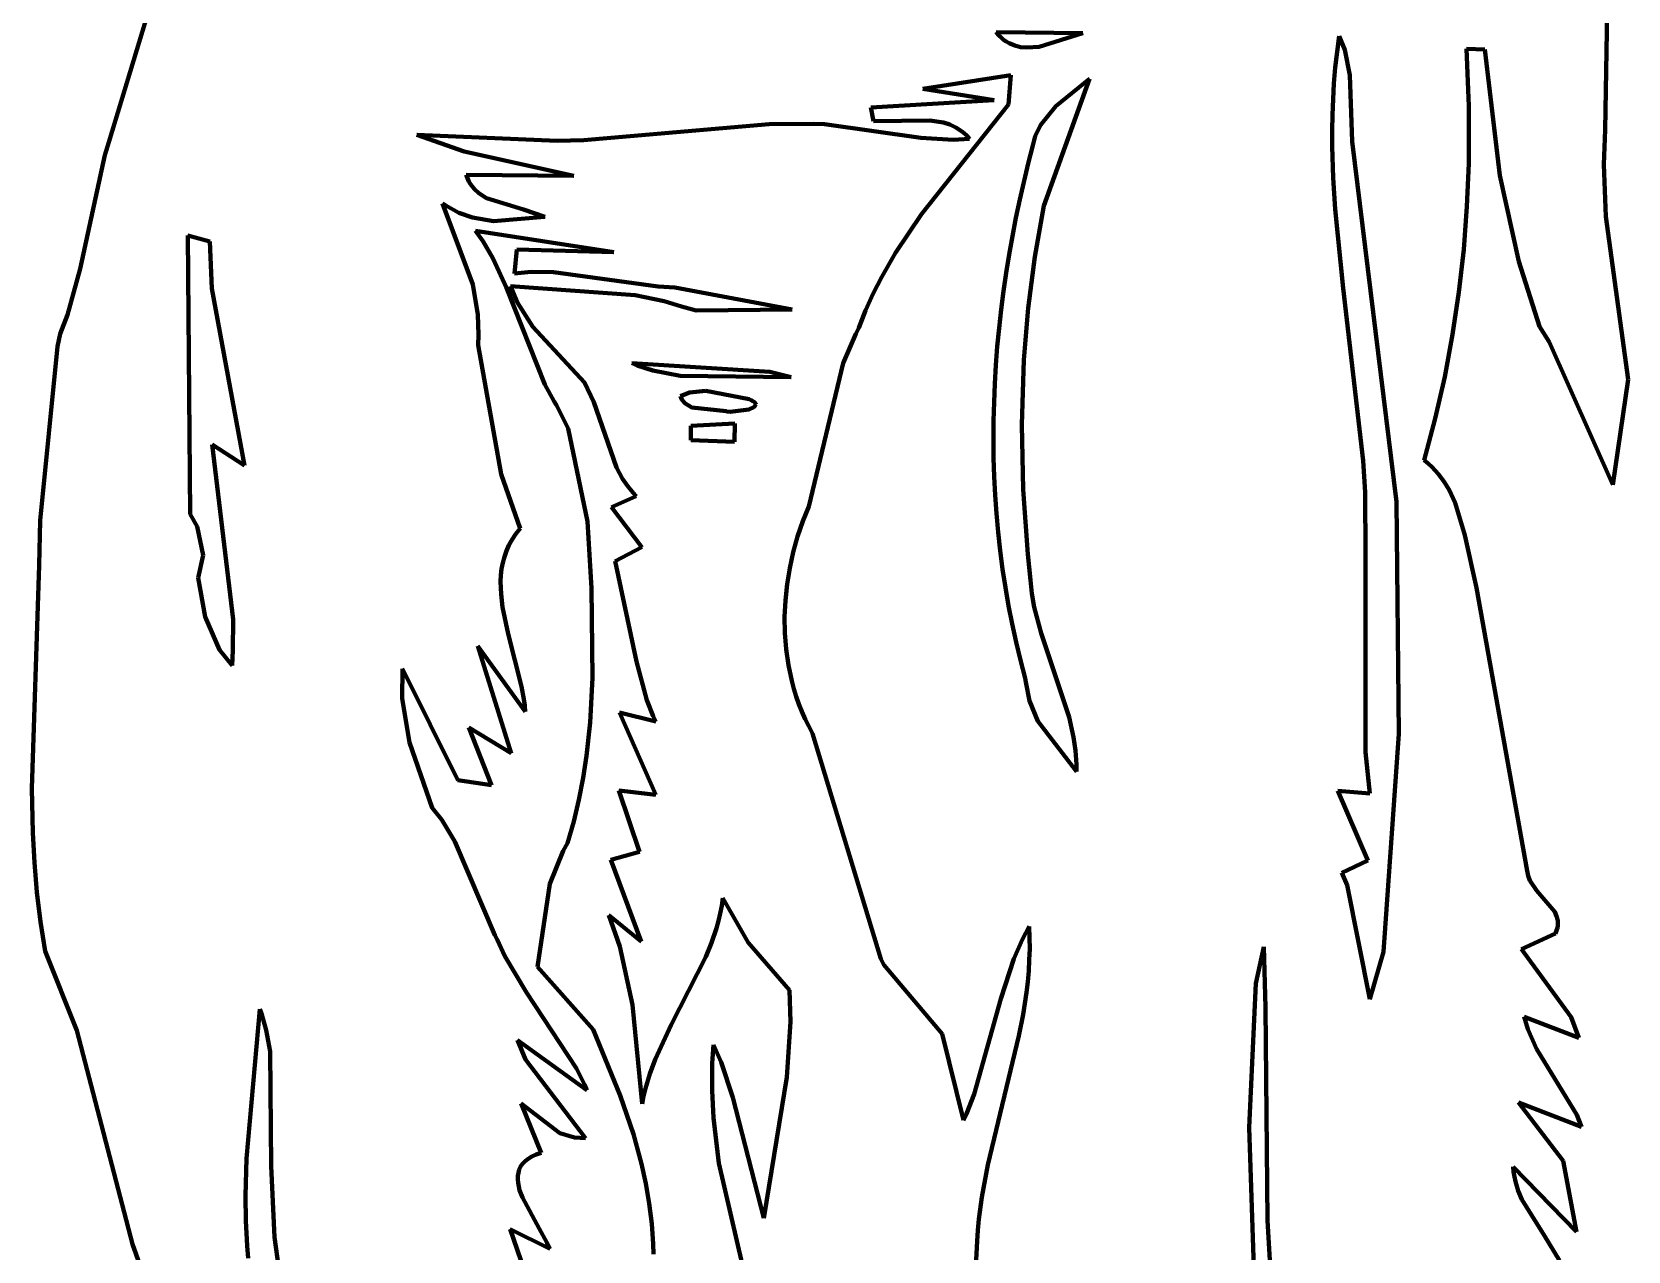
# Model space of a CAD drawing. Header units: millimetres. Extents: x 0 to 7.9, y 0 to 11.
# Drawn here: x 3.224 to 4.979, y 4.614 to 5.955 of the extents above; entities that cross this region are included whole.
import ezdxf

# ---------------------------------------------------------------- set-up
doc = ezdxf.new("R2010")
doc.units = ezdxf.units.MM
doc.layers.add('color#020202ff', color=7, linetype='CONTINUOUS', lineweight=100)
doc.layers.add('color#fefefeff', color=7, linetype='CONTINUOUS', lineweight=100)

msp = doc.modelspace()

# ---------------------------------------------------------------- linework, layer by layer
at = {"layer": 'color#020202ff'}
for p, q in [((4.9542, 5.8468), (4.9567, 6.0037)), ((3.3496, 5.9677), (3.3089, 5.8333)), ((4.2845, 5.9542), (4.3796, 5.9534)), ((4.2871, 5.9511), (4.2845, 5.9542)), ((4.2899, 5.9484), (4.2871, 5.9511)), ((4.3796, 5.9534), (4.3319, 5.9383)), ((4.6593, 5.9326), (4.6616, 5.9499)), ((4.6616, 5.9499), (4.6678, 5.9348)), ((4.2927, 5.946), (4.2899, 5.9484)), ((4.2956, 5.9439), (4.2927, 5.946)), ((4.2986, 5.9422), (4.2956, 5.9439)), ((4.3048, 5.9395), (4.2986, 5.9422)), ((4.3113, 5.9379), (4.3048, 5.9395)), ((4.318, 5.9373), (4.3113, 5.9379)), ((4.3319, 5.9383), (4.318, 5.9373)), ((4.6573, 5.9153), (4.6593, 5.9326)), ((4.6678, 5.9348), (4.6732, 5.9072)), ((4.8042, 5.8728), (4.8016, 5.9359)), ((4.8016, 5.9359), (4.8218, 5.9351)), ((4.8218, 5.9351), (4.8383, 5.7966)), ((4.6559, 5.898), (4.6573, 5.9153)), ((4.2037, 5.8921), (4.3006, 5.907)), ((4.3006, 5.907), (4.2981, 5.8747)), ((4.387, 5.903), (4.3367, 5.7634)), ((4.3502, 5.8728), (4.387, 5.903)), ((4.6549, 5.8807), (4.6559, 5.898)), ((4.6732, 5.9072), (4.676, 5.8341)), ((4.1468, 5.8715), (4.2824, 5.8797)), ((4.2824, 5.8797), (4.2037, 5.8921)), ((4.6542, 5.8634), (4.6549, 5.8807)), ((4.1496, 5.8564), (4.1468, 5.8715)), ((4.2981, 5.8747), (4.2025, 5.7542)), ((4.3332, 5.8521), (4.3502, 5.8728)), ((4.654, 5.8461), (4.6542, 5.8634)), ((4.804, 5.8098), (4.8042, 5.8728)), ((3.8311, 5.8355), (4.0349, 5.8531)), ((4.0349, 5.8531), (4.0837, 5.8534)), ((4.0837, 5.8534), (4.0956, 5.8532)), ((4.0956, 5.8532), (4.2016, 5.838)), ((4.2116, 5.8572), (4.1496, 5.8564)), ((4.2265, 5.855), (4.2116, 5.8572)), ((4.2335, 5.8528), (4.2265, 5.855)), ((4.2402, 5.8497), (4.2335, 5.8528)), ((4.2465, 5.8455), (4.2402, 5.8497)), ((4.2495, 5.843), (4.2465, 5.8455)), ((4.3275, 5.8399), (4.3332, 5.8521)), ((4.654, 5.8288), (4.654, 5.8461)), ((4.9526, 5.8087), (4.9542, 5.8468)), ((3.3089, 5.8333), (3.3043, 5.819)), ((3.6996, 5.8232), (3.6473, 5.8414)), ((3.6473, 5.8414), (3.8019, 5.8349)), ((3.8019, 5.8349), (3.8311, 5.8355)), ((4.2016, 5.838), (4.2371, 5.8358)), ((4.2371, 5.8358), (4.2551, 5.837)), ((4.2524, 5.8402), (4.2495, 5.843)), ((4.2551, 5.837), (4.2524, 5.8402)), ((4.3197, 5.8101), (4.3248, 5.8298)), ((4.3248, 5.8298), (4.3275, 5.8399)), ((4.6551, 5.7942), (4.654, 5.8288)), ((4.676, 5.8341), (4.7247, 5.4381)), ((3.3043, 5.819), (3.2772, 5.6943)), ((3.8202, 5.7963), (3.6996, 5.8232)), ((4.3104, 5.7703), (4.3197, 5.8101)), ((4.8021, 5.7626), (4.804, 5.8098)), ((3.7031, 5.7937), (3.7017, 5.7974)), ((3.7017, 5.7974), (3.8202, 5.7963)), ((3.7048, 5.7903), (3.7031, 5.7937)), ((4.6573, 5.7596), (4.6551, 5.7942)), ((4.8383, 5.7966), (4.8592, 5.7023)), ((4.9547, 5.7516), (4.9526, 5.8087)), ((3.7066, 5.7872), (3.7048, 5.7903)), ((3.7108, 5.7818), (3.7066, 5.7872)), ((3.7157, 5.7772), (3.7108, 5.7818)), ((3.7242, 5.7718), (3.7157, 5.7772)), ((3.7091, 5.6769), (3.6757, 5.7661)), ((3.6757, 5.7661), (3.6792, 5.7637)), ((3.6792, 5.7637), (3.6936, 5.7558)), ((3.7649, 5.7592), (3.7242, 5.7718)), ((3.7882, 5.7512), (3.7649, 5.7592)), ((4.3062, 5.7503), (4.3104, 5.7703)), ((4.3367, 5.7634), (4.3268, 5.7073)), ((4.666, 5.673), (4.6573, 5.7596)), ((4.7985, 5.7155), (4.8021, 5.7626)), ((3.6936, 5.7558), (3.7086, 5.7504)), ((3.7086, 5.7504), (3.7319, 5.7465)), ((3.7319, 5.7465), (3.7882, 5.7512)), ((4.2025, 5.7542), (4.1739, 5.7118)), ((4.3023, 5.7302), (4.3062, 5.7503)), ((4.9793, 5.5723), (4.9547, 5.7516)), ((3.3955, 5.7307), (3.42, 5.7241)), ((3.3982, 5.4244), (3.3955, 5.7307)), ((3.42, 5.7241), (3.4222, 5.6724)), ((3.7121, 5.736), (3.7203, 5.7242)), ((3.864, 5.7126), (3.7121, 5.736)), ((3.7203, 5.7242), (3.7312, 5.7057)), ((4.2987, 5.71), (4.3023, 5.7302)), ((3.7312, 5.7057), (3.7462, 5.6734)), ((3.7548, 5.6889), (3.7576, 5.7154)), ((3.7576, 5.7154), (3.864, 5.7126)), ((4.1739, 5.7118), (4.1586, 5.6853)), ((4.2954, 5.6898), (4.2987, 5.71)), ((4.3268, 5.7073), (4.3195, 5.6508)), ((4.7933, 5.6686), (4.7985, 5.7155)), ((3.2772, 5.6943), (3.2633, 5.6437)), ((3.7733, 5.6908), (3.7548, 5.6889)), ((3.7977, 5.6906), (3.7733, 5.6908)), ((3.9129, 5.6746), (3.7977, 5.6906)), ((4.2925, 5.6696), (4.2954, 5.6898)), ((4.8592, 5.7023), (4.8817, 5.6307)), ((3.4222, 5.6724), (3.4581, 5.4778)), ((3.7146, 5.6439), (3.7091, 5.6769)), ((3.7462, 5.6734), (3.7882, 5.567)), ((3.7578, 5.6576), (3.7504, 5.6751)), ((3.7504, 5.6751), (3.8875, 5.6651)), ((3.9313, 5.6736), (3.9129, 5.6746)), ((4.0601, 5.6494), (3.9313, 5.6736)), ((4.1586, 5.6853), (4.1493, 5.6671)), ((4.2899, 5.6493), (4.2925, 5.6696)), ((4.6878, 5.483), (4.666, 5.673)), ((3.7751, 5.6302), (3.7578, 5.6576)), ((3.8875, 5.6651), (3.9195, 5.6585)), ((3.9195, 5.6585), (3.9384, 5.6526)), ((3.9384, 5.6526), (3.9547, 5.6482)), ((4.1493, 5.6671), (4.1409, 5.6484)), ((4.7863, 5.6219), (4.7933, 5.6686)), ((3.2633, 5.6437), (3.2552, 5.6227)), ((3.7154, 5.6215), (3.7146, 5.6439)), ((3.9547, 5.6482), (4.0601, 5.6494)), ((4.1409, 5.6484), (4.1333, 5.6291)), ((4.2876, 5.629), (4.2899, 5.6493)), ((4.3195, 5.6508), (4.3149, 5.594)), ((3.2552, 5.6227), (3.2522, 5.6087)), ((3.7148, 5.6103), (3.7154, 5.6215)), ((3.832, 5.569), (3.7751, 5.6302)), ((4.1301, 5.6228), (4.1163, 5.5903)), ((4.1333, 5.6291), (4.1301, 5.6228)), ((4.2857, 5.6086), (4.2876, 5.629)), ((4.7777, 5.5755), (4.7863, 5.6219)), ((4.8817, 5.6307), (4.8925, 5.6139)), ((3.2522, 5.6087), (3.2332, 5.4173)), ((3.7402, 5.4682), (3.7148, 5.6103)), ((4.2841, 5.5882), (4.2857, 5.6086)), ((4.8925, 5.6139), (4.9626, 5.4567)), ((3.8839, 5.5903), (3.8897, 5.588)), ((4.0355, 5.5808), (3.8839, 5.5903)), ((3.8897, 5.588), (3.9071, 5.5825)), ((3.9071, 5.5825), (3.9369, 5.5765)), ((4.1163, 5.5903), (4.0784, 5.4329)), ((4.2829, 5.5678), (4.2841, 5.5882)), ((4.3149, 5.594), (4.3125, 5.5227)), ((3.7882, 5.567), (3.7984, 5.5481)), ((3.8421, 5.5475), (3.832, 5.569)), ((3.9369, 5.5765), (4.0592, 5.5752)), ((4.0592, 5.5752), (4.0355, 5.5808)), ((4.2821, 5.5474), (4.2829, 5.5678)), ((4.7672, 5.5294), (4.7777, 5.5755)), ((4.9626, 5.4567), (4.9793, 5.5723)), ((3.7984, 5.5481), (3.801, 5.5441)), ((3.8669, 5.4757), (3.8421, 5.5475)), ((3.9472, 5.5582), (3.9375, 5.554)), ((3.9375, 5.554), (3.9388, 5.5505)), ((3.9388, 5.5505), (3.942, 5.5463)), ((3.942, 5.5463), (3.9498, 5.5418)), ((3.9653, 5.5601), (3.9472, 5.5582)), ((4.0129, 5.5508), (3.9653, 5.5601)), ((4.0152, 5.5497), (4.0129, 5.5508)), ((4.0169, 5.5487), (4.0152, 5.5497)), ((4.0183, 5.5478), (4.0169, 5.5487)), ((4.0193, 5.5468), (4.0183, 5.5478)), ((4.0198, 5.5459), (4.0193, 5.5468)), ((4.0201, 5.545), (4.0198, 5.5459)), ((4.2816, 5.527), (4.2821, 5.5474)), ((3.801, 5.5441), (3.8138, 5.5186)), ((3.9498, 5.5418), (3.9875, 5.5375)), ((3.9875, 5.5375), (3.9883, 5.5372)), ((3.9883, 5.5372), (3.9921, 5.5368)), ((3.9921, 5.5368), (4.0126, 5.5395)), ((4.0126, 5.5395), (4.0181, 5.5419)), ((4.0181, 5.5419), (4.0196, 5.5434)), ((4.0196, 5.5434), (4.0201, 5.545)), ((4.755, 5.4837), (4.7672, 5.5294)), ((3.8138, 5.5186), (3.8352, 5.4165)), ((3.9973, 5.5241), (3.9487, 5.5217)), ((3.9487, 5.5217), (3.9487, 5.5056)), ((3.9968, 5.504), (3.9973, 5.5241)), ((4.2814, 5.5065), (4.2816, 5.527)), ((4.3125, 5.5227), (4.314, 5.4515)), ((3.4581, 5.4778), (3.4226, 5.5011)), ((3.4226, 5.5011), (3.4454, 5.3087)), ((3.9487, 5.5056), (3.9968, 5.504)), ((4.2817, 5.4861), (4.2814, 5.5065)), ((3.8736, 5.4633), (3.8669, 5.4757)), ((4.2823, 5.4657), (4.2817, 5.4861)), ((4.6901, 5.4485), (4.6878, 5.483)), ((4.7594, 5.4801), (4.755, 5.4837)), ((4.7634, 5.4764), (4.7594, 5.4801)), ((4.7708, 5.4685), (4.7634, 5.4764)), ((3.761, 5.4087), (3.7402, 5.4682)), ((3.879, 5.4554), (3.8736, 5.4633)), ((4.2834, 5.4453), (4.2823, 5.4657)), ((4.7771, 5.46), (4.7708, 5.4685)), ((4.7825, 5.4511), (4.7771, 5.46)), ((3.8614, 5.4322), (3.8887, 5.4442)), ((3.8852, 5.4478), (3.879, 5.4554)), ((3.8887, 5.4442), (3.8852, 5.4478)), ((4.2848, 5.425), (4.2834, 5.4453)), ((4.314, 5.4515), (4.3191, 5.3804)), ((4.6904, 5.38), (4.6901, 5.4485)), ((4.7892, 5.4369), (4.7825, 5.4511)), ((3.4059, 5.4108), (3.3982, 5.4244)), ((3.8947, 5.3881), (3.8614, 5.4322)), ((4.0784, 5.4329), (4.0719, 5.4166)), ((4.2866, 5.4047), (4.2848, 5.425)), ((4.7247, 5.4381), (4.7271, 5.1828)), ((4.7999, 5.4012), (4.7892, 5.4369)), ((3.2332, 5.4173), (3.2323, 5.3683)), ((3.4125, 5.3795), (3.4059, 5.4108)), ((3.7563, 5.4028), (3.761, 5.4087)), ((3.8352, 5.4165), (3.8396, 5.3429)), ((4.0719, 5.4166), (4.0662, 5.3998)), ((3.7459, 5.3841), (3.7488, 5.3904)), ((3.7488, 5.3904), (3.7522, 5.3967)), ((3.7522, 5.3967), (3.7563, 5.4028)), ((3.8656, 5.3726), (3.8947, 5.3881)), ((4.0662, 5.3998), (4.0614, 5.3826)), ((4.2889, 5.3844), (4.2866, 5.4047)), ((4.8125, 5.3435), (4.7999, 5.4012)), ((3.4071, 5.3545), (3.4125, 5.3795)), ((3.7407, 5.3642), (3.742, 5.371)), ((3.742, 5.371), (3.7437, 5.3776)), ((3.7437, 5.3776), (3.7459, 5.3841)), ((3.8889, 5.2623), (3.8656, 5.3726)), ((4.0614, 5.3826), (4.0575, 5.3651)), ((4.2915, 5.3641), (4.2889, 5.3844)), ((4.3191, 5.3804), (4.3222, 5.352)), ((4.6907, 5.1628), (4.6904, 5.38)), ((3.2323, 5.3683), (3.2243, 5.1229)), ((3.4148, 5.3116), (3.4071, 5.3545)), ((3.7396, 5.3505), (3.74, 5.3574)), ((3.74, 5.3574), (3.7407, 5.3642)), ((4.0575, 5.3651), (4.0546, 5.3474)), ((4.2946, 5.3439), (4.2915, 5.3641)), ((3.7397, 5.3435), (3.7396, 5.3505)), ((3.7401, 5.3364), (3.7397, 5.3435)), ((3.7418, 5.3221), (3.7401, 5.3364)), ((3.8396, 5.3429), (3.8408, 5.2444)), ((4.0546, 5.3474), (4.0528, 5.3296)), ((4.2981, 5.3238), (4.2946, 5.3439)), ((4.3222, 5.352), (4.3238, 5.337)), ((4.3238, 5.337), (4.3264, 5.3223)), ((4.8684, 5.0321), (4.8125, 5.3435)), ((3.748, 5.293), (3.7418, 5.3221)), ((4.0528, 5.3296), (4.0519, 5.3117)), ((4.302, 5.3037), (4.2981, 5.3238)), ((4.3264, 5.3223), (4.3339, 5.2934)), ((3.4305, 5.2753), (3.4148, 5.3116)), ((3.4454, 5.3087), (3.4453, 5.275)), ((4.0519, 5.3117), (4.0522, 5.2938)), ((4.3064, 5.2837), (4.302, 5.3037)), ((3.7627, 5.235), (3.748, 5.293)), ((4.0522, 5.2938), (4.0535, 5.276)), ((4.3112, 5.2638), (4.3064, 5.2837)), ((4.3339, 5.2934), (4.3647, 5.2011)), ((3.4443, 5.2581), (3.4305, 5.2753)), ((3.4453, 5.275), (3.4443, 5.2581)), ((3.7513, 5.1616), (3.7146, 5.2793)), ((3.7146, 5.2793), (3.7667, 5.2073)), ((4.0535, 5.276), (4.0561, 5.2584)), ((3.6315, 5.2216), (3.6317, 5.2544)), ((3.6317, 5.2544), (3.6924, 5.1319)), ((3.9004, 5.22), (3.8889, 5.2623)), ((4.0561, 5.2584), (4.0598, 5.241)), ((4.3165, 5.244), (4.3112, 5.2638)), ((3.7653, 5.221), (3.7627, 5.235)), ((3.8408, 5.2444), (3.838, 5.1953)), ((4.0598, 5.241), (4.0621, 5.2324)), ((4.0621, 5.2324), (4.0647, 5.224)), ((4.3169, 5.2397), (4.3165, 5.244)), ((4.3211, 5.2193), (4.3169, 5.2397)), ((3.6393, 5.1734), (3.6315, 5.2216)), ((3.7662, 5.2141), (3.7653, 5.221)), ((3.7667, 5.2073), (3.7662, 5.2141)), ((3.9075, 5.2023), (3.9004, 5.22)), ((4.0647, 5.224), (4.0676, 5.2156)), ((4.0676, 5.2156), (4.0709, 5.2073)), ((4.3303, 5.1967), (4.3211, 5.2193)), ((3.838, 5.1953), (3.834, 5.1588)), ((3.9101, 5.1157), (3.8704, 5.2063)), ((3.8704, 5.2063), (3.9102, 5.1965)), ((3.9102, 5.1965), (3.9075, 5.2023)), ((4.0709, 5.2073), (4.0744, 5.1992)), ((4.0744, 5.1992), (4.0783, 5.1912)), ((4.3729, 5.1416), (4.3303, 5.1967)), ((4.3647, 5.2011), (4.3696, 5.1793)), ((3.7297, 5.1264), (3.7046, 5.19)), ((3.7046, 5.19), (3.7513, 5.1616)), ((4.0783, 5.1912), (4.0826, 5.1834)), ((4.0826, 5.1834), (4.1576, 4.9355)), ((4.3696, 5.1793), (4.3718, 5.1644)), ((4.7271, 5.1828), (4.7105, 4.9432)), ((3.6644, 5.1015), (3.6393, 5.1734)), ((4.3718, 5.1644), (4.3729, 5.1493)), ((4.6952, 5.1174), (4.6907, 5.1628)), ((3.834, 5.1588), (3.8303, 5.1345)), ((4.3729, 5.1493), (4.3729, 5.1416)), ((3.6924, 5.1319), (3.7297, 5.1264)), ((3.8303, 5.1345), (3.8257, 5.1104)), ((3.2243, 5.1229), (3.2253, 5.0739)), ((3.8257, 5.1104), (3.82, 5.0864)), ((3.8923, 5.0531), (3.8695, 5.1206)), ((3.8695, 5.1206), (3.9101, 5.1157)), ((4.6932, 5.0437), (4.6601, 5.1204)), ((4.6601, 5.1204), (4.6952, 5.1174)), ((3.6748, 5.0884), (3.6644, 5.1015)), ((3.2253, 5.0739), (3.227, 5.0413)), ((3.6891, 5.0647), (3.6748, 5.0884)), ((3.82, 5.0864), (3.8133, 5.0627)), ((3.7333, 4.9617), (3.6891, 5.0647)), ((3.8133, 5.0627), (3.8085, 5.0541)), ((3.227, 5.0413), (3.2298, 5.0087)), ((3.8085, 5.0541), (3.7937, 5.0181)), ((3.8608, 5.0443), (3.8923, 5.0531)), ((3.8943, 4.9544), (3.8608, 5.0443)), ((4.6644, 5.0302), (4.6932, 5.0437)), ((4.6704, 5.0165), (4.6644, 5.0302)), ((4.8693, 5.0267), (4.8684, 5.0321)), ((4.8711, 5.0217), (4.8693, 5.0267)), ((4.8789, 5.0104), (4.8711, 5.0217)), ((3.2298, 5.0087), (3.2337, 4.9762)), ((3.7937, 5.0181), (3.7803, 4.9268)), ((3.984, 5.0024), (3.9827, 4.9939)), ((4.0117, 4.9535), (3.984, 5.0024)), ((4.6954, 4.891), (4.6704, 5.0165)), ((4.8986, 4.9872), (4.8789, 5.0104)), ((3.981, 4.9855), (3.979, 4.9773)), ((3.9827, 4.9939), (3.981, 4.9855)), ((4.9007, 4.9826), (4.8986, 4.9872)), ((3.2337, 4.9762), (3.2362, 4.96)), ((3.8706, 4.9489), (3.8587, 4.9836)), ((3.8587, 4.9836), (3.8943, 4.9544)), ((3.9768, 4.9691), (3.9714, 4.9532)), ((3.979, 4.9773), (3.9768, 4.9691)), ((4.3134, 4.9571), (4.3207, 4.971)), ((4.3207, 4.971), (4.3212, 4.9587)), ((4.9019, 4.9776), (4.9007, 4.9826)), ((4.9007, 4.9666), (4.9015, 4.9695)), ((4.9015, 4.9695), (4.9019, 4.9723)), ((4.9021, 4.975), (4.9019, 4.9776)), ((4.9019, 4.9723), (4.9021, 4.975)), ((3.2362, 4.96), (3.2389, 4.9438)), ((3.7359, 4.9568), (3.7333, 4.9617)), ((3.7441, 4.9385), (3.7359, 4.9568)), ((3.9714, 4.9532), (3.9651, 4.9377)), ((4.0571, 4.9009), (4.0117, 4.9535)), ((4.304, 4.9357), (4.3134, 4.9571)), ((4.3212, 4.9587), (4.3213, 4.9466)), ((4.8622, 4.9461), (4.8996, 4.9635)), ((4.8996, 4.9635), (4.9007, 4.9666)), ((3.2389, 4.9438), (3.2737, 4.8568)), ((3.7679, 4.8984), (3.7441, 4.9385)), ((3.8845, 4.885), (3.8706, 4.9489)), ((3.9651, 4.9377), (3.9272, 4.8629)), ((4.1576, 4.9355), (4.1609, 4.9289)), ((4.2895, 4.8915), (4.304, 4.9357)), ((4.3209, 4.9344), (4.3202, 4.9224)), ((4.3213, 4.9466), (4.3209, 4.9344)), ((4.5701, 4.9083), (4.5786, 4.9488)), ((4.5786, 4.9488), (4.5807, 4.8821)), ((4.7105, 4.9432), (4.6954, 4.891)), ((4.9165, 4.8715), (4.8622, 4.9461)), ((3.7803, 4.9268), (3.8413, 4.8577)), ((4.1609, 4.9289), (4.2251, 4.8532)), ((4.3202, 4.9224), (4.3191, 4.9104)), ((3.8229, 4.8151), (3.7679, 4.8984)), ((4.0582, 4.8663), (4.0571, 4.9009)), ((4.3177, 4.8984), (4.3141, 4.8745)), ((4.3191, 4.9104), (4.3177, 4.8984)), ((4.5627, 4.75), (4.5701, 4.9083)), ((3.4602, 4.7161), (3.4749, 4.8803)), ((3.4749, 4.8803), (3.4769, 4.8745)), ((3.8951, 4.776), (3.8845, 4.885)), ((4.2604, 4.7868), (4.2895, 4.8915)), ((4.5807, 4.8821), (4.5829, 4.6479)), ((3.4769, 4.8745), (3.4818, 4.8571)), ((3.9272, 4.8629), (3.9095, 4.8248)), ((4.0544, 4.8056), (4.0582, 4.8663)), ((4.3141, 4.8745), (4.3095, 4.8508)), ((4.8689, 4.8581), (4.865, 4.8718)), ((4.865, 4.8718), (4.9251, 4.8486)), ((4.9251, 4.8486), (4.9165, 4.8715)), ((3.2737, 4.8568), (3.3347, 4.6217)), ((3.4818, 4.8571), (3.4861, 4.8336)), ((3.767, 4.825), (3.7581, 4.8461)), ((3.7581, 4.8461), (3.8343, 4.791)), ((3.8413, 4.8577), (3.8712, 4.7854)), ((4.2251, 4.8532), (4.2485, 4.7581)), ((4.3095, 4.8508), (4.2753, 4.7091)), ((4.8786, 4.8367), (4.8689, 4.8581)), ((3.4861, 4.8336), (3.4872, 4.7076)), ((3.9723, 4.8208), (3.9735, 4.8409)), ((3.9735, 4.8409), (3.982, 4.822)), ((4.9229, 4.7641), (4.8786, 4.8367)), ((3.8331, 4.7385), (3.767, 4.825)), ((3.8317, 4.7972), (3.8229, 4.8151)), ((3.9036, 4.809), (3.8988, 4.7928)), ((3.9095, 4.8248), (3.9036, 4.809)), ((3.9721, 4.7907), (3.9723, 4.8208)), ((3.982, 4.822), (3.995, 4.7832)), ((3.8343, 4.791), (3.8317, 4.7972)), ((3.8988, 4.7928), (3.8968, 4.7844)), ((4.0289, 4.6504), (4.0544, 4.8056)), ((3.7842, 4.7223), (3.7622, 4.7763)), ((3.7622, 4.7763), (3.8048, 4.7437)), ((3.8712, 4.7854), (3.8856, 4.7428)), ((3.8968, 4.7844), (3.8951, 4.776)), ((3.9736, 4.7608), (3.9721, 4.7907)), ((3.995, 4.7832), (4.0289, 4.6504)), ((4.2518, 4.7651), (4.2604, 4.7868)), ((4.908, 4.7135), (4.8588, 4.7774)), ((4.8588, 4.7774), (4.9282, 4.7508)), ((3.9795, 4.711), (3.9736, 4.7608)), ((4.2485, 4.7581), (4.2518, 4.7651)), ((4.9282, 4.7508), (4.9229, 4.7641)), ((3.8048, 4.7437), (3.821, 4.739)), ((3.821, 4.739), (3.8331, 4.7385)), ((3.8856, 4.7428), (3.8944, 4.7103)), ((4.5684, 4.5739), (4.5627, 4.75)), ((3.7787, 4.7203), (3.7842, 4.7223)), ((3.4592, 4.6748), (3.4602, 4.7161)), ((3.4872, 4.7076), (3.4908, 4.6294)), ((3.7591, 4.7004), (3.7601, 4.7038)), ((3.7601, 4.7038), (3.7616, 4.7071)), ((3.7616, 4.7071), (3.7638, 4.7101)), ((3.7638, 4.7101), (3.7665, 4.713)), ((3.7665, 4.713), (3.7699, 4.7157)), ((3.7699, 4.7157), (3.7739, 4.7181)), ((3.7739, 4.7181), (3.7787, 4.7203)), ((3.8944, 4.7103), (3.8992, 4.6884)), ((4.0158, 4.5546), (3.9795, 4.711)), ((4.2753, 4.7091), (4.2686, 4.6734)), ((4.8534, 4.7013), (4.8529, 4.7068)), ((4.8529, 4.7068), (4.9227, 4.6352)), ((4.9227, 4.6352), (4.908, 4.7135)), ((3.7584, 4.6931), (3.7585, 4.6968)), ((3.7588, 4.6892), (3.7584, 4.6931)), ((3.7585, 4.6968), (3.7591, 4.7004)), ((3.7595, 4.6853), (3.7588, 4.6892)), ((3.8992, 4.6884), (3.903, 4.6664)), ((4.8542, 4.6959), (4.8534, 4.7013)), ((4.8553, 4.6907), (4.8542, 4.6959)), ((4.8584, 4.6806), (4.8553, 4.6907)), ((3.4596, 4.6474), (3.4592, 4.6748)), ((3.7605, 4.6813), (3.7595, 4.6853)), ((3.7635, 4.673), (3.7605, 4.6813)), ((3.7818, 4.6392), (3.7635, 4.673)), ((4.2686, 4.6734), (4.2653, 4.6494)), ((4.8624, 4.671), (4.8584, 4.6806)), ((4.8874, 4.6308), (4.8624, 4.671)), ((3.903, 4.6664), (3.9058, 4.6443)), ((3.4611, 4.62), (3.4596, 4.6474)), ((3.7876, 4.5292), (3.7501, 4.6384)), ((3.7501, 4.6384), (3.7937, 4.6166)), ((3.7905, 4.6236), (3.7818, 4.6392)), ((3.9058, 4.6443), (3.9073, 4.6221)), ((4.2642, 4.6373), (4.2634, 4.6252)), ((4.2653, 4.6494), (4.2642, 4.6373)), ((4.5829, 4.6479), (4.5859, 4.5979)), ((3.3347, 4.6217), (3.3673, 4.5314)), ((3.4622, 4.6064), (3.4611, 4.62)), ((3.4908, 4.6294), (3.4958, 4.595)), ((3.7937, 4.6166), (3.7905, 4.6236)), ((3.9073, 4.6221), (3.9076, 4.611)), ((4.2634, 4.6252), (4.2584, 4.5237)), ((4.9038, 4.6038), (4.8874, 4.6308))]:
    msp.add_line(p, q, dxfattribs=at)
at = {"layer": 'color#fefefeff'}
for p, q in [((4.9567, 6.0037), (4.9542, 5.8468)), ((3.3089, 5.8333), (3.3496, 5.9677)), ((4.2845, 5.9542), (4.2871, 5.9511)), ((4.3796, 5.9534), (4.2845, 5.9542)), ((4.2871, 5.9511), (4.2899, 5.9484)), ((4.3319, 5.9383), (4.3796, 5.9534)), ((4.6616, 5.9499), (4.6593, 5.9326)), ((4.6678, 5.9348), (4.6616, 5.9499)), ((4.2899, 5.9484), (4.2927, 5.946)), ((4.2927, 5.946), (4.2956, 5.9439)), ((4.2956, 5.9439), (4.2986, 5.9422)), ((4.2986, 5.9422), (4.3048, 5.9395)), ((4.3048, 5.9395), (4.3113, 5.9379)), ((4.3113, 5.9379), (4.318, 5.9373)), ((4.318, 5.9373), (4.3319, 5.9383)), ((4.6593, 5.9326), (4.6573, 5.9153)), ((4.6732, 5.9072), (4.6678, 5.9348)), ((4.8218, 5.9351), (4.8016, 5.9359)), ((4.8016, 5.9359), (4.8042, 5.8728)), ((4.8383, 5.7966), (4.8218, 5.9351)), ((4.6573, 5.9153), (4.6559, 5.898)), ((4.3006, 5.907), (4.2037, 5.8921)), ((4.2981, 5.8747), (4.3006, 5.907)), ((4.3367, 5.7634), (4.387, 5.903)), ((4.387, 5.903), (4.3502, 5.8728)), ((4.6559, 5.898), (4.6549, 5.8807)), ((4.676, 5.8341), (4.6732, 5.9072)), ((4.2824, 5.8797), (4.1468, 5.8715)), ((4.2037, 5.8921), (4.2824, 5.8797)), ((4.6549, 5.8807), (4.6542, 5.8634)), ((4.1468, 5.8715), (4.1496, 5.8564)), ((4.2025, 5.7542), (4.2981, 5.8747)), ((4.3502, 5.8728), (4.3332, 5.8521)), ((4.6542, 5.8634), (4.654, 5.8461)), ((4.8042, 5.8728), (4.804, 5.8098)), ((4.0349, 5.8531), (3.8311, 5.8355)), ((4.0837, 5.8534), (4.0349, 5.8531)), ((4.0956, 5.8532), (4.0837, 5.8534)), ((4.2016, 5.838), (4.0956, 5.8532)), ((4.1496, 5.8564), (4.2116, 5.8572)), ((4.2116, 5.8572), (4.2265, 5.855)), ((4.2265, 5.855), (4.2335, 5.8528)), ((4.2335, 5.8528), (4.2402, 5.8497)), ((4.2402, 5.8497), (4.2465, 5.8455)), ((4.2465, 5.8455), (4.2495, 5.843)), ((4.3332, 5.8521), (4.3275, 5.8399)), ((4.654, 5.8461), (4.654, 5.8288)), ((4.9542, 5.8468), (4.9526, 5.8087)), ((3.3043, 5.819), (3.3089, 5.8333)), ((3.8019, 5.8349), (3.6473, 5.8414)), ((3.6473, 5.8414), (3.6996, 5.8232)), ((3.8311, 5.8355), (3.8019, 5.8349)), ((4.2371, 5.8358), (4.2016, 5.838)), ((4.2551, 5.837), (4.2371, 5.8358)), ((4.2495, 5.843), (4.2524, 5.8402)), ((4.2524, 5.8402), (4.2551, 5.837)), ((4.3248, 5.8298), (4.3197, 5.8101)), ((4.3275, 5.8399), (4.3248, 5.8298)), ((4.654, 5.8288), (4.6551, 5.7942)), ((4.7247, 5.4381), (4.676, 5.8341)), ((3.2772, 5.6943), (3.3043, 5.819)), ((3.6996, 5.8232), (3.8202, 5.7963)), ((4.3197, 5.8101), (4.3104, 5.7703)), ((4.804, 5.8098), (4.8021, 5.7626)), ((3.8202, 5.7963), (3.7017, 5.7974)), ((3.7017, 5.7974), (3.7031, 5.7937)), ((3.7031, 5.7937), (3.7048, 5.7903)), ((4.6551, 5.7942), (4.6573, 5.7596)), ((4.8592, 5.7023), (4.8383, 5.7966)), ((4.9526, 5.8087), (4.9547, 5.7516)), ((3.7048, 5.7903), (3.7066, 5.7872)), ((3.7066, 5.7872), (3.7108, 5.7818)), ((3.7108, 5.7818), (3.7157, 5.7772)), ((3.7157, 5.7772), (3.7242, 5.7718)), ((3.6792, 5.7637), (3.6757, 5.7661)), ((3.6757, 5.7661), (3.7091, 5.6769)), ((3.6936, 5.7558), (3.6792, 5.7637)), ((3.7242, 5.7718), (3.7649, 5.7592)), ((3.7649, 5.7592), (3.7882, 5.7512)), ((4.3104, 5.7703), (4.3062, 5.7503)), ((4.3268, 5.7073), (4.3367, 5.7634)), ((4.6573, 5.7596), (4.666, 5.673)), ((4.8021, 5.7626), (4.7985, 5.7155)), ((3.7086, 5.7504), (3.6936, 5.7558)), ((3.7319, 5.7465), (3.7086, 5.7504)), ((3.7882, 5.7512), (3.7319, 5.7465)), ((4.1739, 5.7118), (4.2025, 5.7542)), ((4.3062, 5.7503), (4.3023, 5.7302)), ((4.9547, 5.7516), (4.9793, 5.5723)), ((3.3955, 5.7307), (3.3982, 5.4244)), ((3.42, 5.7241), (3.3955, 5.7307)), ((3.4222, 5.6724), (3.42, 5.7241)), ((3.7121, 5.736), (3.864, 5.7126)), ((3.7203, 5.7242), (3.7121, 5.736)), ((3.7312, 5.7057), (3.7203, 5.7242)), ((4.3023, 5.7302), (4.2987, 5.71)), ((3.7462, 5.6734), (3.7312, 5.7057)), ((3.7576, 5.7154), (3.7548, 5.6889)), ((3.864, 5.7126), (3.7576, 5.7154)), ((4.1586, 5.6853), (4.1739, 5.7118)), ((4.2987, 5.71), (4.2954, 5.6898)), ((4.3195, 5.6508), (4.3268, 5.7073)), ((4.7985, 5.7155), (4.7933, 5.6686)), ((3.2633, 5.6437), (3.2772, 5.6943)), ((3.7548, 5.6889), (3.7733, 5.6908)), ((3.7733, 5.6908), (3.7977, 5.6906)), ((3.7977, 5.6906), (3.9129, 5.6746)), ((4.2954, 5.6898), (4.2925, 5.6696)), ((4.8817, 5.6307), (4.8592, 5.7023)), ((3.4581, 5.4778), (3.4222, 5.6724)), ((3.7091, 5.6769), (3.7146, 5.6439)), ((3.7882, 5.567), (3.7462, 5.6734)), ((3.8875, 5.6651), (3.7504, 5.6751)), ((3.7504, 5.6751), (3.7578, 5.6576)), ((3.9129, 5.6746), (3.9313, 5.6736)), ((3.9313, 5.6736), (4.0601, 5.6494)), ((4.1493, 5.6671), (4.1586, 5.6853)), ((4.2925, 5.6696), (4.2899, 5.6493)), ((4.666, 5.673), (4.6878, 5.483)), ((3.7578, 5.6576), (3.7751, 5.6302)), ((3.9195, 5.6585), (3.8875, 5.6651)), ((3.9384, 5.6526), (3.9195, 5.6585)), ((3.9547, 5.6482), (3.9384, 5.6526)), ((4.1409, 5.6484), (4.1493, 5.6671)), ((4.7933, 5.6686), (4.7863, 5.6219)), ((3.2552, 5.6227), (3.2633, 5.6437)), ((3.7146, 5.6439), (3.7154, 5.6215)), ((4.0601, 5.6494), (3.9547, 5.6482)), ((4.1333, 5.6291), (4.1409, 5.6484)), ((4.2899, 5.6493), (4.2876, 5.629)), ((4.3149, 5.594), (4.3195, 5.6508)), ((3.2522, 5.6087), (3.2552, 5.6227)), ((3.7154, 5.6215), (3.7148, 5.6103)), ((3.7751, 5.6302), (3.832, 5.569)), ((4.1163, 5.5903), (4.1301, 5.6228)), ((4.1301, 5.6228), (4.1333, 5.6291)), ((4.2876, 5.629), (4.2857, 5.6086)), ((4.7863, 5.6219), (4.7777, 5.5755)), ((4.8925, 5.6139), (4.8817, 5.6307)), ((3.2332, 5.4173), (3.2522, 5.6087)), ((3.7148, 5.6103), (3.7402, 5.4682)), ((4.2857, 5.6086), (4.2841, 5.5882)), ((4.9626, 5.4567), (4.8925, 5.6139)), ((3.8839, 5.5903), (4.0355, 5.5808)), ((3.8897, 5.588), (3.8839, 5.5903)), ((3.9071, 5.5825), (3.8897, 5.588)), ((3.9369, 5.5765), (3.9071, 5.5825)), ((4.0784, 5.4329), (4.1163, 5.5903)), ((4.2841, 5.5882), (4.2829, 5.5678)), ((4.3125, 5.5227), (4.3149, 5.594)), ((3.7984, 5.5481), (3.7882, 5.567)), ((3.832, 5.569), (3.8421, 5.5475)), ((4.0592, 5.5752), (3.9369, 5.5765)), ((4.0355, 5.5808), (4.0592, 5.5752)), ((4.2829, 5.5678), (4.2821, 5.5474)), ((4.7777, 5.5755), (4.7672, 5.5294)), ((4.9793, 5.5723), (4.9626, 5.4567)), ((3.801, 5.5441), (3.7984, 5.5481)), ((3.8421, 5.5475), (3.8669, 5.4757)), ((3.9375, 5.554), (3.9472, 5.5582)), ((3.9388, 5.5505), (3.9375, 5.554)), ((3.942, 5.5463), (3.9388, 5.5505)), ((3.9498, 5.5418), (3.942, 5.5463)), ((3.9472, 5.5582), (3.9653, 5.5601)), ((3.9653, 5.5601), (4.0129, 5.5508)), ((4.0129, 5.5508), (4.0152, 5.5497)), ((4.0152, 5.5497), (4.0169, 5.5487)), ((4.0169, 5.5487), (4.0183, 5.5478)), ((4.0183, 5.5478), (4.0193, 5.5468)), ((4.0193, 5.5468), (4.0198, 5.5459)), ((4.0198, 5.5459), (4.0201, 5.545)), ((4.2821, 5.5474), (4.2816, 5.527)), ((3.8138, 5.5186), (3.801, 5.5441)), ((3.9875, 5.5375), (3.9498, 5.5418)), ((3.9883, 5.5372), (3.9875, 5.5375)), ((3.9921, 5.5368), (3.9883, 5.5372)), ((4.0126, 5.5395), (3.9921, 5.5368)), ((4.0181, 5.5419), (4.0126, 5.5395)), ((4.0196, 5.5434), (4.0181, 5.5419)), ((4.0201, 5.545), (4.0196, 5.5434)), ((4.7672, 5.5294), (4.755, 5.4837)), ((3.8352, 5.4165), (3.8138, 5.5186)), ((3.9487, 5.5217), (3.9973, 5.5241)), ((3.9487, 5.5056), (3.9487, 5.5217)), ((3.9973, 5.5241), (3.9968, 5.504)), ((4.2816, 5.527), (4.2814, 5.5065)), ((4.314, 5.4515), (4.3125, 5.5227)), ((3.4454, 5.3087), (3.4226, 5.5011)), ((3.4226, 5.5011), (3.4581, 5.4778)), ((3.9968, 5.504), (3.9487, 5.5056)), ((4.2814, 5.5065), (4.2817, 5.4861)), ((3.8669, 5.4757), (3.8736, 5.4633)), ((4.2817, 5.4861), (4.2823, 5.4657)), ((4.6878, 5.483), (4.6901, 5.4485)), ((4.755, 5.4837), (4.7594, 5.4801)), ((4.7594, 5.4801), (4.7634, 5.4764)), ((4.7634, 5.4764), (4.7708, 5.4685)), ((3.7402, 5.4682), (3.761, 5.4087)), ((3.8736, 5.4633), (3.879, 5.4554)), ((4.2823, 5.4657), (4.2834, 5.4453)), ((4.7708, 5.4685), (4.7771, 5.46)), ((4.7771, 5.46), (4.7825, 5.4511)), ((3.8887, 5.4442), (3.8614, 5.4322)), ((3.879, 5.4554), (3.8852, 5.4478)), ((3.8852, 5.4478), (3.8887, 5.4442)), ((4.2834, 5.4453), (4.2848, 5.425)), ((4.3191, 5.3804), (4.314, 5.4515)), ((4.6901, 5.4485), (4.6904, 5.38)), ((4.7825, 5.4511), (4.7892, 5.4369)), ((3.3982, 5.4244), (3.4059, 5.4108)), ((3.8614, 5.4322), (3.8947, 5.3881)), ((4.0719, 5.4166), (4.0784, 5.4329)), ((4.2848, 5.425), (4.2866, 5.4047)), ((4.7271, 5.1828), (4.7247, 5.4381)), ((4.7892, 5.4369), (4.7999, 5.4012)), ((3.2323, 5.3683), (3.2332, 5.4173)), ((3.4059, 5.4108), (3.4125, 5.3795)), ((3.761, 5.4087), (3.7563, 5.4028)), ((3.8396, 5.3429), (3.8352, 5.4165)), ((4.0662, 5.3998), (4.0719, 5.4166)), ((3.7488, 5.3904), (3.7459, 5.3841)), ((3.7522, 5.3967), (3.7488, 5.3904)), ((3.7563, 5.4028), (3.7522, 5.3967)), ((3.8947, 5.3881), (3.8656, 5.3726)), ((4.0614, 5.3826), (4.0662, 5.3998)), ((4.2866, 5.4047), (4.2889, 5.3844)), ((4.7999, 5.4012), (4.8125, 5.3435)), ((3.4125, 5.3795), (3.4071, 5.3545)), ((3.742, 5.371), (3.7407, 5.3642)), ((3.7437, 5.3776), (3.742, 5.371)), ((3.7459, 5.3841), (3.7437, 5.3776)), ((3.8656, 5.3726), (3.8889, 5.2623)), ((4.0575, 5.3651), (4.0614, 5.3826)), ((4.2889, 5.3844), (4.2915, 5.3641)), ((4.3222, 5.352), (4.3191, 5.3804)), ((4.6904, 5.38), (4.6907, 5.1628)), ((3.2243, 5.1229), (3.2323, 5.3683)), ((3.4071, 5.3545), (3.4148, 5.3116)), ((3.74, 5.3574), (3.7396, 5.3505)), ((3.7407, 5.3642), (3.74, 5.3574)), ((4.0546, 5.3474), (4.0575, 5.3651)), ((4.2915, 5.3641), (4.2946, 5.3439)), ((3.7396, 5.3505), (3.7397, 5.3435)), ((3.7397, 5.3435), (3.7401, 5.3364)), ((3.7401, 5.3364), (3.7418, 5.3221)), ((3.8408, 5.2444), (3.8396, 5.3429)), ((4.0528, 5.3296), (4.0546, 5.3474)), ((4.2946, 5.3439), (4.2981, 5.3238)), ((4.3238, 5.337), (4.3222, 5.352)), ((4.3264, 5.3223), (4.3238, 5.337)), ((4.8125, 5.3435), (4.8684, 5.0321)), ((3.7418, 5.3221), (3.748, 5.293)), ((4.0519, 5.3117), (4.0528, 5.3296)), ((4.2981, 5.3238), (4.302, 5.3037)), ((4.3339, 5.2934), (4.3264, 5.3223)), ((3.4148, 5.3116), (3.4305, 5.2753)), ((3.4453, 5.275), (3.4454, 5.3087)), ((4.0522, 5.2938), (4.0519, 5.3117)), ((4.302, 5.3037), (4.3064, 5.2837)), ((3.748, 5.293), (3.7627, 5.235)), ((4.0535, 5.276), (4.0522, 5.2938)), ((4.3064, 5.2837), (4.3112, 5.2638)), ((4.3647, 5.2011), (4.3339, 5.2934)), ((3.4305, 5.2753), (3.4443, 5.2581)), ((3.4443, 5.2581), (3.4453, 5.275)), ((3.7667, 5.2073), (3.7146, 5.2793)), ((3.7146, 5.2793), (3.7513, 5.1616)), ((4.0561, 5.2584), (4.0535, 5.276)), ((3.6317, 5.2544), (3.6315, 5.2216)), ((3.6924, 5.1319), (3.6317, 5.2544)), ((3.8889, 5.2623), (3.9004, 5.22)), ((4.0598, 5.241), (4.0561, 5.2584)), ((4.3112, 5.2638), (4.3165, 5.244)), ((3.7627, 5.235), (3.7653, 5.221)), ((3.838, 5.1953), (3.8408, 5.2444)), ((4.0621, 5.2324), (4.0598, 5.241)), ((4.0647, 5.224), (4.0621, 5.2324)), ((4.3165, 5.244), (4.3169, 5.2397)), ((4.3169, 5.2397), (4.3211, 5.2193)), ((3.6315, 5.2216), (3.6393, 5.1734)), ((3.7653, 5.221), (3.7662, 5.2141)), ((3.7662, 5.2141), (3.7667, 5.2073)), ((3.9004, 5.22), (3.9075, 5.2023)), ((4.0676, 5.2156), (4.0647, 5.224)), ((4.0709, 5.2073), (4.0676, 5.2156)), ((4.3211, 5.2193), (4.3303, 5.1967)), ((3.834, 5.1588), (3.838, 5.1953)), ((3.9102, 5.1965), (3.8704, 5.2063)), ((3.8704, 5.2063), (3.9101, 5.1157)), ((3.9075, 5.2023), (3.9102, 5.1965)), ((4.0744, 5.1992), (4.0709, 5.2073)), ((4.0783, 5.1912), (4.0744, 5.1992)), ((4.3303, 5.1967), (4.3729, 5.1416)), ((4.3696, 5.1793), (4.3647, 5.2011)), ((3.7513, 5.1616), (3.7046, 5.19)), ((3.7046, 5.19), (3.7297, 5.1264)), ((4.0826, 5.1834), (4.0783, 5.1912)), ((4.1576, 4.9355), (4.0826, 5.1834)), ((4.3718, 5.1644), (4.3696, 5.1793)), ((4.7105, 4.9432), (4.7271, 5.1828)), ((3.6393, 5.1734), (3.6644, 5.1015)), ((4.3729, 5.1493), (4.3718, 5.1644)), ((4.6907, 5.1628), (4.6952, 5.1174)), ((3.8303, 5.1345), (3.834, 5.1588)), ((4.3729, 5.1416), (4.3729, 5.1493)), ((3.7297, 5.1264), (3.6924, 5.1319)), ((3.8257, 5.1104), (3.8303, 5.1345)), ((3.2253, 5.0739), (3.2243, 5.1229)), ((3.82, 5.0864), (3.8257, 5.1104)), ((3.9101, 5.1157), (3.8695, 5.1206)), ((3.8695, 5.1206), (3.8923, 5.0531)), ((4.6952, 5.1174), (4.6601, 5.1204)), ((4.6601, 5.1204), (4.6932, 5.0437)), ((3.6644, 5.1015), (3.6748, 5.0884)), ((3.227, 5.0413), (3.2253, 5.0739)), ((3.6748, 5.0884), (3.6891, 5.0647)), ((3.8133, 5.0627), (3.82, 5.0864)), ((3.6891, 5.0647), (3.7333, 4.9617)), ((3.8085, 5.0541), (3.8133, 5.0627)), ((3.2298, 5.0087), (3.227, 5.0413)), ((3.7937, 5.0181), (3.8085, 5.0541)), ((3.8923, 5.0531), (3.8608, 5.0443)), ((3.8608, 5.0443), (3.8943, 4.9544)), ((4.6932, 5.0437), (4.6644, 5.0302)), ((4.6644, 5.0302), (4.6704, 5.0165)), ((4.8684, 5.0321), (4.8693, 5.0267)), ((4.8693, 5.0267), (4.8711, 5.0217)), ((4.8711, 5.0217), (4.8789, 5.0104)), ((3.2337, 4.9762), (3.2298, 5.0087)), ((3.7803, 4.9268), (3.7937, 5.0181)), ((3.9827, 4.9939), (3.984, 5.0024)), ((3.984, 5.0024), (4.0117, 4.9535)), ((4.6704, 5.0165), (4.6954, 4.891)), ((4.8789, 5.0104), (4.8986, 4.9872)), ((3.979, 4.9773), (3.981, 4.9855)), ((3.981, 4.9855), (3.9827, 4.9939)), ((4.8986, 4.9872), (4.9007, 4.9826)), ((3.2362, 4.96), (3.2337, 4.9762)), ((3.8943, 4.9544), (3.8587, 4.9836)), ((3.8587, 4.9836), (3.8706, 4.9489)), ((3.9714, 4.9532), (3.9768, 4.9691)), ((3.9768, 4.9691), (3.979, 4.9773)), ((4.3207, 4.971), (4.3134, 4.9571)), ((4.3212, 4.9587), (4.3207, 4.971)), ((4.9007, 4.9826), (4.9019, 4.9776)), ((4.9015, 4.9695), (4.9007, 4.9666)), ((4.9019, 4.9723), (4.9015, 4.9695)), ((4.9019, 4.9776), (4.9021, 4.975)), ((4.9021, 4.975), (4.9019, 4.9723)), ((3.2389, 4.9438), (3.2362, 4.96)), ((3.7333, 4.9617), (3.7359, 4.9568)), ((3.7359, 4.9568), (3.7441, 4.9385)), ((3.9651, 4.9377), (3.9714, 4.9532)), ((4.0117, 4.9535), (4.0571, 4.9009)), ((4.3134, 4.9571), (4.304, 4.9357)), ((4.3213, 4.9466), (4.3212, 4.9587)), ((4.8996, 4.9635), (4.8622, 4.9461)), ((4.9007, 4.9666), (4.8996, 4.9635)), ((3.2737, 4.8568), (3.2389, 4.9438)), ((3.7441, 4.9385), (3.7679, 4.8984)), ((3.8706, 4.9489), (3.8845, 4.885)), ((3.9272, 4.8629), (3.9651, 4.9377)), ((4.1609, 4.9289), (4.1576, 4.9355)), ((4.304, 4.9357), (4.2895, 4.8915)), ((4.3202, 4.9224), (4.3209, 4.9344)), ((4.3209, 4.9344), (4.3213, 4.9466)), ((4.5786, 4.9488), (4.5701, 4.9083)), ((4.5807, 4.8821), (4.5786, 4.9488)), ((4.6954, 4.891), (4.7105, 4.9432)), ((4.8622, 4.9461), (4.9165, 4.8715)), ((3.8413, 4.8577), (3.7803, 4.9268)), ((4.2251, 4.8532), (4.1609, 4.9289)), ((4.3191, 4.9104), (4.3202, 4.9224)), ((3.7679, 4.8984), (3.8229, 4.8151)), ((4.0571, 4.9009), (4.0582, 4.8663)), ((4.3141, 4.8745), (4.3177, 4.8984)), ((4.3177, 4.8984), (4.3191, 4.9104)), ((4.5701, 4.9083), (4.5627, 4.75)), ((3.4749, 4.8803), (3.4602, 4.7161)), ((3.4769, 4.8745), (3.4749, 4.8803)), ((3.8845, 4.885), (3.8951, 4.776)), ((4.2895, 4.8915), (4.2604, 4.7868)), ((4.5829, 4.6479), (4.5807, 4.8821)), ((3.4818, 4.8571), (3.4769, 4.8745)), ((3.9095, 4.8248), (3.9272, 4.8629)), ((4.0582, 4.8663), (4.0544, 4.8056)), ((4.3095, 4.8508), (4.3141, 4.8745)), ((4.9251, 4.8486), (4.865, 4.8718)), ((4.865, 4.8718), (4.8689, 4.8581)), ((4.9165, 4.8715), (4.9251, 4.8486)), ((3.3347, 4.6217), (3.2737, 4.8568)), ((3.4861, 4.8336), (3.4818, 4.8571)), ((3.8343, 4.791), (3.7581, 4.8461)), ((3.7581, 4.8461), (3.767, 4.825)), ((3.8712, 4.7854), (3.8413, 4.8577)), ((4.2485, 4.7581), (4.2251, 4.8532)), ((4.2753, 4.7091), (4.3095, 4.8508)), ((4.8689, 4.8581), (4.8786, 4.8367)), ((3.4872, 4.7076), (3.4861, 4.8336)), ((3.9735, 4.8409), (3.9723, 4.8208)), ((3.982, 4.822), (3.9735, 4.8409)), ((4.8786, 4.8367), (4.9229, 4.7641)), ((3.767, 4.825), (3.8331, 4.7385)), ((3.8229, 4.8151), (3.8317, 4.7972)), ((3.8988, 4.7928), (3.9036, 4.809)), ((3.9036, 4.809), (3.9095, 4.8248)), ((3.9723, 4.8208), (3.9721, 4.7907)), ((3.995, 4.7832), (3.982, 4.822)), ((3.8317, 4.7972), (3.8343, 4.791)), ((3.8968, 4.7844), (3.8988, 4.7928)), ((4.0544, 4.8056), (4.0289, 4.6504)), ((3.8048, 4.7437), (3.7622, 4.7763)), ((3.7622, 4.7763), (3.7842, 4.7223)), ((3.8856, 4.7428), (3.8712, 4.7854)), ((3.8951, 4.776), (3.8968, 4.7844)), ((3.9721, 4.7907), (3.9736, 4.7608)), ((4.0289, 4.6504), (3.995, 4.7832)), ((4.2604, 4.7868), (4.2518, 4.7651)), ((4.9282, 4.7508), (4.8588, 4.7774)), ((4.8588, 4.7774), (4.908, 4.7135)), ((3.9736, 4.7608), (3.9795, 4.711)), ((4.2518, 4.7651), (4.2485, 4.7581)), ((4.9229, 4.7641), (4.9282, 4.7508)), ((3.821, 4.739), (3.8048, 4.7437)), ((3.8331, 4.7385), (3.821, 4.739)), ((3.8944, 4.7103), (3.8856, 4.7428)), ((4.5627, 4.75), (4.5684, 4.5739)), ((3.7842, 4.7223), (3.7787, 4.7203)), ((3.4602, 4.7161), (3.4592, 4.6748)), ((3.4908, 4.6294), (3.4872, 4.7076)), ((3.7601, 4.7038), (3.7591, 4.7004)), ((3.7616, 4.7071), (3.7601, 4.7038)), ((3.7638, 4.7101), (3.7616, 4.7071)), ((3.7665, 4.713), (3.7638, 4.7101)), ((3.7699, 4.7157), (3.7665, 4.713)), ((3.7739, 4.7181), (3.7699, 4.7157)), ((3.7787, 4.7203), (3.7739, 4.7181)), ((3.8992, 4.6884), (3.8944, 4.7103)), ((3.9795, 4.711), (4.0158, 4.5546)), ((4.2686, 4.6734), (4.2753, 4.7091)), ((4.9227, 4.6352), (4.8529, 4.7068)), ((4.8529, 4.7068), (4.8534, 4.7013)), ((4.908, 4.7135), (4.9227, 4.6352)), ((3.7585, 4.6968), (3.7584, 4.6931)), ((3.7584, 4.6931), (3.7588, 4.6892)), ((3.7591, 4.7004), (3.7585, 4.6968)), ((3.7588, 4.6892), (3.7595, 4.6853)), ((3.903, 4.6664), (3.8992, 4.6884)), ((4.8534, 4.7013), (4.8542, 4.6959)), ((4.8542, 4.6959), (4.8553, 4.6907)), ((4.8553, 4.6907), (4.8584, 4.6806)), ((3.4592, 4.6748), (3.4596, 4.6474)), ((3.7595, 4.6853), (3.7605, 4.6813)), ((3.7605, 4.6813), (3.7635, 4.673)), ((3.7635, 4.673), (3.7818, 4.6392)), ((4.2653, 4.6494), (4.2686, 4.6734)), ((4.8584, 4.6806), (4.8624, 4.671)), ((4.8624, 4.671), (4.8874, 4.6308)), ((3.9058, 4.6443), (3.903, 4.6664)), ((3.4596, 4.6474), (3.4611, 4.62)), ((3.7937, 4.6166), (3.7501, 4.6384)), ((3.7501, 4.6384), (3.7876, 4.5292)), ((3.7818, 4.6392), (3.7905, 4.6236)), ((3.9073, 4.6221), (3.9058, 4.6443)), ((4.2634, 4.6252), (4.2642, 4.6373)), ((4.2642, 4.6373), (4.2653, 4.6494)), ((4.5859, 4.5979), (4.5829, 4.6479)), ((3.3673, 4.5314), (3.3347, 4.6217)), ((3.4611, 4.62), (3.4622, 4.6064)), ((3.4958, 4.595), (3.4908, 4.6294)), ((3.7905, 4.6236), (3.7937, 4.6166)), ((3.9076, 4.611), (3.9073, 4.6221)), ((4.2584, 4.5237), (4.2634, 4.6252)), ((4.8874, 4.6308), (4.9038, 4.6038))]:
    msp.add_line(p, q, dxfattribs=at)

doc.saveas('drawing.dxf')
